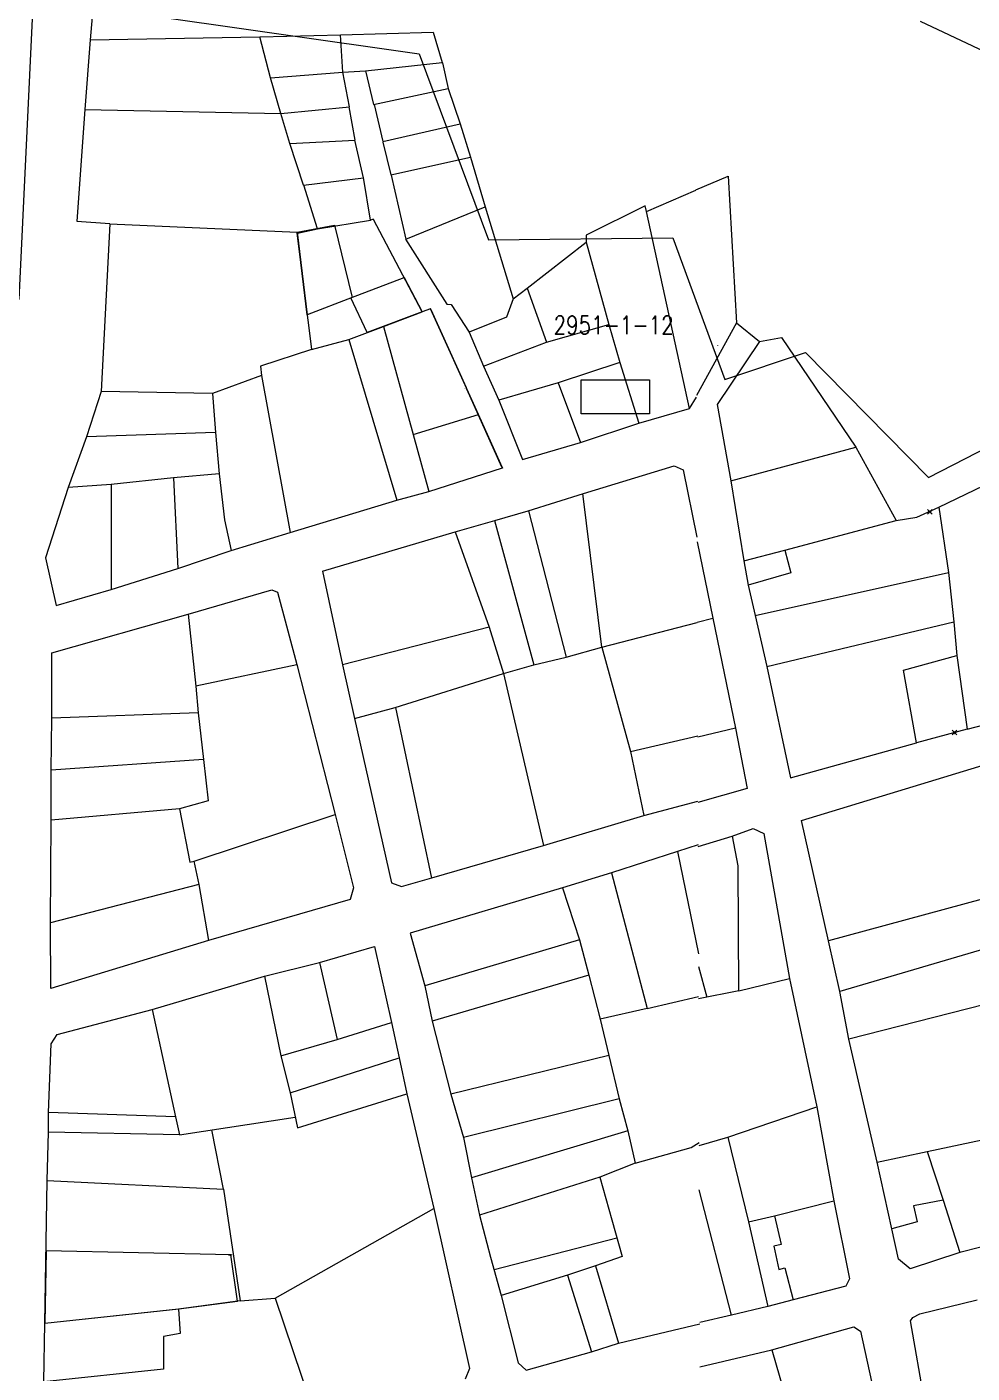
# Model space of a CAD drawing. Header units: millimetres. Extents: x 1956 to 626854, y 2654 to 1330329.
# Drawn here: x 625029.3 to 625236.6, y 1329820.5 to 1330115.8 of the extents above; entities that cross this region are included whole.
import ezdxf
from ezdxf.enums import TextEntityAlignment as Align

# ---------------------------------------------------------------- set-up
doc = ezdxf.new("R2010")
doc.units = ezdxf.units.MM
doc.header["$PDMODE"] = 35
doc.header["$PDSIZE"] = 0.5
for name, color, linetype in [('-2', 1, 'Continuous'), ('2', 7, 'Continuous'), ('9', 7, 'Continuous'), ('CVL_CUADCON_TIT', 1, 'Continuous')]:
    doc.layers.add(name, color=color, linetype=linetype)
doc.styles.add('ROMANS', font='ROMANS', dxfattribs={"height": 0.2})
doc.styles.get("Standard").update_dxf_attribs({"font": 'TCCM____.TTF'})

msp = doc.modelspace()

# ---------------------------------------------------------------- linework, layer by layer
at = {"layer": '-2', "color": 1, "lineweight": 0}
for p, q in [((625052.29, 1330118.87), (625115.35, 1330109.87)), ((625250.43, 1330105.1), (625225.32, 1330116.94)), ((625115.35, 1330109.87), (625130.56, 1330069.04)), ((625130.56, 1330069.04), (625170.98, 1330069.52)), ((625170.98, 1330069.52), (625182.38, 1330038.46)), ((625227.06, 1330016.96), (625317.72, 1330063.44)), ((625182.38, 1330038.46), (625200.07, 1330044.36)), ((625200.07, 1330044.36), (625227.06, 1330016.96))]:
    msp.add_line(p, q, dxfattribs=at)
at = {"color": 1, "lineweight": 0}
for p, q in [((625088.6, 1330070.72), (625096.79, 1330072.27)), ((625088.6, 1330070.72), (625096.79, 1330072.27)), ((625088.6, 1330070.72), (625090.8, 1330052.59)), ((625090.8, 1330052.59), (625088.6, 1330070.72)), ((625088.6, 1330070.72), (625090.8, 1330052.59)), ((625096.79, 1330072.27), (625100.68, 1330056.44)), ((625100.36, 1330056.32), (625112.09, 1330060.8)), ((625116.04, 1330053.29), (625112.09, 1330060.8)), ((625112.09, 1330060.8), (625116.04, 1330053.29)), ((625100.68, 1330056.44), (625090.8, 1330052.59)), ((625103.95, 1330048.72), (625100.36, 1330056.32)), ((625116.04, 1330053.29), (625103.95, 1330048.72)), ((625116.04, 1330053.29), (625103.95, 1330048.72)), ((625117.88, 1330053.95), (625117.99, 1330054)), ((625117.9, 1330053.76), (625125.64, 1330036.67)), ((625133.53, 1330019.22), (625125.8, 1330036.31)), ((625133.67, 1330019.08), (625133.77, 1330019.13))]:
    msp.add_line(p, q, dxfattribs=at)
for p in [(625227.35, 1330009.4), (625232.78, 1329960.98)]:
    msp.add_point(p, dxfattribs=at)
for points in [[(625117.93, 1330053.77), (625117.87, 1330053.75), (625117.83, 1330053.92)], [(625133.56, 1330019.23), (625133.51, 1330019.21), (625133.61, 1330019.05)]]:
    msp.add_solid(points, dxfattribs=at)
at = {"layer": '2', "color": 1, "lineweight": 0}
for p, q in [((625027.66, 1330055.97), (625033.79, 1330186.51)), ((625048.87, 1330174.61), (625043.18, 1330112.91)), ((625098.13, 1330114.05), (625118.47, 1330114.59)), ((625118.47, 1330114.59), (625120.43, 1330107.95)), ((625043.18, 1330112.91), (625042.04, 1330097.65)), ((625043.18, 1330112.91), (625080.39, 1330113.61)), ((625080.39, 1330113.61), (625098.18, 1330114.04)), ((625082.77, 1330104.63), (625080.39, 1330113.61)), ((625098.64, 1330105.86), (625098.13, 1330114.05)), ((625082.77, 1330104.63), (625098.64, 1330105.86)), ((625098.64, 1330105.86), (625103.63, 1330106.13)), ((625100.08, 1330098.22), (625098.64, 1330105.86)), ((625103.63, 1330106.13), (625120.43, 1330107.95)), ((625103.63, 1330106.13), (625105.38, 1330098.78)), ((625120.48, 1330107.9), (625121.75, 1330102.24)), ((625085.01, 1330096.77), (625082.77, 1330104.63)), ((625105.38, 1330098.78), (625121.75, 1330102.24)), ((625121.75, 1330102.29), (625124.36, 1330094.48)), ((625042.04, 1330097.65), (625040.27, 1330073.15)), ((625042.04, 1330097.65), (625085.01, 1330096.77)), ((625085.01, 1330096.77), (625100.08, 1330098.22)), ((625086.98, 1330090.23), (625085.01, 1330096.77)), ((625101.32, 1330090.93), (625100.03, 1330098.27)), ((625105.48, 1330098.73), (625107.41, 1330090.62)), ((625107.41, 1330090.62), (625124.36, 1330094.48)), ((625124.36, 1330094.48), (625126.61, 1330087.22)), ((625087.03, 1330090.18), (625101.32, 1330090.93)), ((625103.15, 1330082.68), (625101.27, 1330090.94)), ((625090.01, 1330081.04), (625087.03, 1330090.18)), ((625107.41, 1330090.47), (625109.16, 1330083.33)), ((625109.16, 1330083.33), (625126.61, 1330087.17)), ((625126.61, 1330087.17), (625129.87, 1330076.3)), ((625090.01, 1330081.04), (625103.15, 1330082.68)), ((625104.71, 1330073.4), (625103.15, 1330082.73)), ((625109.21, 1330083.28), (625112.41, 1330069.2)), ((625176.04, 1330080.04), (625183.12, 1330083.01)), ((625183.12, 1330083.01), (625184.94, 1330050.89)), ((625093.09, 1330071.48), (625090.06, 1330081.03)), ((625165.22, 1330075.3), (625176.04, 1330079.98)), ((625112.41, 1330069.2), (625129.87, 1330076.3)), ((625129.87, 1330076.3), (625136.01, 1330056.13)), ((625164.94, 1330076.52), (625152.01, 1330070.06)), ((625165.22, 1330075.3), (625164.94, 1330076.52)), ((625040.27, 1330073.15), (625047.53, 1330072.62)), ((625093.09, 1330071.48), (625104.71, 1330073.4)), ((625105.38, 1330073.6), (625104.71, 1330073.4)), ((625116.04, 1330053.29), (625105.38, 1330073.55)), ((625174.65, 1330032.07), (625165.22, 1330075.3)), ((625047.53, 1330072.57), (625045.64, 1330035.79)), ((625047.53, 1330072.57), (625088.61, 1330070.75)), ((625088.61, 1330070.75), (625088.55, 1330070.55)), ((625088.55, 1330070.55), (625091.75, 1330045.05)), ((625088.65, 1330070.5), (625093.09, 1330071.48)), ((625152.01, 1330070.06), (625151.99, 1330068.53)), ((625112.36, 1330069.2), (625121.4, 1330054.92)), ((625139.05, 1330058.46), (625151.99, 1330068.53)), ((625151.99, 1330068.53), (625157, 1330050.52)), ((625136.01, 1330056.13), (625139.05, 1330058.46)), ((625139.05, 1330058.46), (625143.26, 1330046.6)), ((625136.01, 1330056.13), (625134.51, 1330052.09)), ((625107.54, 1330050.05), (625116.04, 1330053.29)), ((625117.83, 1330053.92), (625116.04, 1330053.29)), ((625128.38, 1330030.78), (625117.83, 1330053.92)), ((625121.4, 1330054.92), (625122.42, 1330054.85)), ((625122.42, 1330054.85), (625126.32, 1330048.79)), ((625099.92, 1330047.19), (625107.54, 1330050.05)), ((625107.54, 1330050.05), (625114.07, 1330026.37)), ((625134.51, 1330052.09), (625126.32, 1330048.79)), ((625143.26, 1330046.6), (625157, 1330050.52)), ((625157, 1330050.52), (625159.39, 1330042.15)), ((625184.94, 1330050.89), (625176.2, 1330034.89)), ((625184.94, 1330050.89), (625190.04, 1330046.74)), ((625091.75, 1330045), (625099.92, 1330047.19)), ((625099.92, 1330047.19), (625110.46, 1330011.96)), ((625126.32, 1330048.79), (625129.49, 1330041.32)), ((625129.49, 1330041.32), (625143.26, 1330046.6)), ((625190.04, 1330046.74), (625180.76, 1330032.93)), ((625190.04, 1330046.74), (625194.81, 1330047.63)), ((625194.81, 1330047.63), (625211.12, 1330023.59)), ((625091.75, 1330045), (625080.55, 1330041.35)), ((625080.55, 1330041.35), (625080.82, 1330039.31)), ((625129.49, 1330041.32), (625132.86, 1330033.9)), ((625159.39, 1330042.15), (625145.84, 1330037.72)), ((625159.39, 1330042.15), (625163.51, 1330028.82)), ((625080.82, 1330039.31), (625070.03, 1330035.34)), ((625080.82, 1330039.31), (625087.11, 1330004.87)), ((625145.84, 1330037.72), (625132.86, 1330033.9)), ((625145.84, 1330037.72), (625150.73, 1330024.63)), ((625045.64, 1330035.79), (625042.41, 1330025.84)), ((625070.03, 1330035.34), (625045.64, 1330035.79)), ((625070.03, 1330035.34), (625070.68, 1330026.8)), ((625174.65, 1330032.07), (625176.19, 1330034.58)), ((625229.37, 1330010.45), (625284.51, 1330036.96)), ((625132.86, 1330033.9), (625138.01, 1330020.85)), ((625163.51, 1330028.82), (625174.65, 1330032.07)), ((625180.76, 1330032.93), (625183.73, 1330016.21)), ((625114.07, 1330026.37), (625128.38, 1330030.78)), ((625133.61, 1330019.05), (625128.38, 1330030.78)), ((625150.73, 1330024.63), (625163.51, 1330028.82)), ((625042.41, 1330025.84), (625038.4, 1330014.74)), ((625070.68, 1330026.8), (625042.41, 1330025.84)), ((625070.68, 1330026.8), (625071.49, 1330017.75)), ((625114.07, 1330026.37), (625117.46, 1330013.86)), ((625138.01, 1330020.85), (625150.73, 1330024.63)), ((625183.73, 1330016.21), (625211.12, 1330023.59)), ((625211.12, 1330023.59), (625219.98, 1330007.51)), ((625061.51, 1330016.86), (625047.81, 1330015.43)), ((625071.49, 1330017.75), (625061.51, 1330016.86)), ((625061.51, 1330016.86), (625062.47, 1329996.99)), ((625071.49, 1330017.75), (625072.67, 1330007.62)), ((625117.46, 1330013.86), (625133.61, 1330019.05)), ((625151.4, 1330013.45), (625171.32, 1330019.49)), ((625171.32, 1330019.49), (625173.24, 1330018.59)), ((625173.24, 1330018.59), (625176.3, 1330003.86)), ((625038.4, 1330014.74), (625033.39, 1329999.3)), ((625047.81, 1330015.43), (625038.4, 1330014.74)), ((625047.81, 1330015.43), (625047.8, 1329992.38)), ((625110.46, 1330011.96), (625117.46, 1330013.86)), ((625183.73, 1330016.21), (625186.55, 1329998.63)), ((625087.11, 1330004.87), (625110.46, 1330011.96)), ((625139.28, 1330009.61), (625151.4, 1330013.45)), ((625155.43, 1329979.72), (625151.27, 1330013.41)), ((625131.98, 1330007.51), (625139.28, 1330009.61)), ((625139.36, 1330009.63), (625147.64, 1329977.52)), ((625219.98, 1330007.51), (625224.5, 1330008.24)), ((625224.5, 1330008.24), (625229.37, 1330010.45)), ((625229.37, 1330010.45), (625231.46, 1329996.12)), ((625072.67, 1330007.62), (625074.13, 1330000.94)), ((625094.17, 1329996.36), (625123.27, 1330005.05)), ((625123.27, 1330005.05), (625131.98, 1330007.51)), ((625123.27, 1330005.05), (625130.74, 1329984.07)), ((625131.9, 1330007.48), (625140.55, 1329975.82)), ((625195.58, 1330000.96), (625219.98, 1330007.51)), ((625074.13, 1330000.94), (625087.11, 1330004.87)), ((625176.31, 1330002.81), (625179.8, 1329986.05)), ((625033.39, 1329999.3), (625035.74, 1329988.84)), ((625062.47, 1329996.99), (625074.13, 1330000.94)), ((625186.55, 1329998.63), (625195.58, 1330000.96)), ((625195.58, 1330000.96), (625196.88, 1329996.03)), ((625047.8, 1329992.38), (625062.47, 1329996.99)), ((625094.17, 1329996.36), (625098.52, 1329975.82)), ((625186.55, 1329998.63), (625187.54, 1329993.35)), ((625189.05, 1329986.7), (625231.46, 1329996.12)), ((625231.46, 1329996.12), (625232.63, 1329985.25)), ((625196.88, 1329996.03), (625187.54, 1329993.35)), ((625187.54, 1329993.35), (625189.05, 1329986.7)), ((625035.74, 1329988.84), (625047.8, 1329992.38)), ((625064.68, 1329986.95), (625083.07, 1329992.3)), ((625083.07, 1329992.3), (625084.33, 1329991.77)), ((625084.33, 1329991.77), (625088.57, 1329975.95)), ((625034.79, 1329978.5), (625064.68, 1329986.95)), ((625064.68, 1329986.95), (625066.37, 1329971.17)), ((625155.43, 1329979.72), (625176.36, 1329985.12)), ((625176.37, 1329985.17), (625179.8, 1329986.05)), ((625179.8, 1329986.05), (625184.74, 1329961.97)), ((625189.05, 1329986.7), (625191.59, 1329975.47)), ((625191.59, 1329975.47), (625232.63, 1329985.25)), ((625232.63, 1329985.25), (625232.63, 1329985.25)), ((625232.63, 1329985.25), (625233.28, 1329977.88)), ((625130.74, 1329984.07), (625098.52, 1329975.82)), ((625130.74, 1329984.07), (625133.86, 1329973.96)), ((625034.79, 1329964.13), (625034.79, 1329978.5)), ((625147.64, 1329977.52), (625155.43, 1329979.72)), ((625155.43, 1329979.72), (625161.75, 1329956.8)), ((625066.37, 1329971.22), (625088.57, 1329975.95)), ((625088.57, 1329975.95), (625096.96, 1329943.04)), ((625098.52, 1329975.82), (625101.21, 1329964.09)), ((625133.86, 1329973.96), (625140.55, 1329975.82)), ((625140.55, 1329975.82), (625147.64, 1329977.52)), ((625191.59, 1329975.47), (625196.83, 1329951.04)), ((625221.56, 1329974.68), (625233.28, 1329977.88)), ((625233.28, 1329977.88), (625235.53, 1329961.72)), ((625235.53, 1329961.72), (625289.61, 1329976.07)), ((625110.09, 1329966.47), (625133.86, 1329973.96)), ((625133.86, 1329973.96), (625142.63, 1329936.22)), ((625224.42, 1329958.73), (625221.56, 1329974.68)), ((625066.37, 1329971.17), (625066.93, 1329965.32)), ((625034.63, 1329952.71), (625034.79, 1329964.13)), ((625066.93, 1329965.32), (625034.79, 1329964.13)), ((625066.93, 1329965.32), (625068.06, 1329955.05)), ((625101.16, 1329964.09), (625110.09, 1329966.47)), ((625101.16, 1329964.09), (625109.29, 1329928.04)), ((625110.15, 1329966.48), (625118.1, 1329929.08)), ((625184.74, 1329961.97), (625176.45, 1329960.01)), ((625184.74, 1329961.97), (625187.29, 1329948.71)), ((625235.53, 1329961.72), (625224.42, 1329958.73)), ((625161.75, 1329956.8), (625176.45, 1329960.29)), ((625196.83, 1329951.04), (625224.42, 1329958.73)), ((625068.06, 1329955.05), (625034.63, 1329952.71)), ((625068.06, 1329955.05), (625069.07, 1329946.04)), ((625161.75, 1329956.8), (625164.65, 1329942.78)), ((625199.21, 1329941.7), (625244.55, 1329955.5)), ((625034.69, 1329941.74), (625034.63, 1329952.81)), ((625069.07, 1329946.04), (625062.84, 1329944.27)), ((625164.65, 1329942.78), (625176.5, 1329945.92)), ((625187.29, 1329948.71), (625176.5, 1329945.67)), ((625062.84, 1329944.27), (625034.69, 1329941.74)), ((625062.84, 1329944.27), (625065.06, 1329932.56)), ((625066.03, 1329932.79), (625096.96, 1329943.04)), ((625096.96, 1329943.04), (625100.99, 1329926.93)), ((625034.53, 1329919.25), (625034.69, 1329941.74)), ((625142.63, 1329936.22), (625164.65, 1329942.78)), ((625205.12, 1329915.28), (625199.21, 1329941.7)), ((625176.53, 1329935.96), (625183.98, 1329938.28)), ((625183.98, 1329938.28), (625188.65, 1329939.92)), ((625183.98, 1329938.28), (625185.23, 1329931.73)), ((625188.65, 1329939.92), (625190.99, 1329938.87)), ((625190.99, 1329938.87), (625196.57, 1329907.01)), ((625118.16, 1329929.1), (625142.63, 1329936.22)), ((625172.06, 1329934.93), (625157.55, 1329930.22)), ((625176.53, 1329936.38), (625172.06, 1329934.93)), ((625172.06, 1329934.93), (625176.61, 1329912.48)), ((625065.06, 1329932.56), (625066.03, 1329932.79)), ((625065.98, 1329932.79), (625067.06, 1329927.64)), ((625185.23, 1329931.73), (625185.41, 1329904.32)), ((625111.52, 1329927.24), (625118.16, 1329929.1)), ((625157.55, 1329930.22), (625146.81, 1329926.96)), ((625157.55, 1329930.22), (625165.36, 1329900.49)), ((625067.06, 1329927.64), (625034.53, 1329919.25)), ((625067.06, 1329927.64), (625069.17, 1329915.37)), ((625100.99, 1329926.93), (625100.23, 1329924.35)), ((625109.29, 1329928.04), (625111.52, 1329927.24)), ((625146.81, 1329926.96), (625113.37, 1329916.99)), ((625146.81, 1329926.96), (625150.53, 1329915.53)), ((625250.47, 1329927.57), (625205.12, 1329915.28)), ((625100.23, 1329924.35), (625069.17, 1329915.37)), ((625034.58, 1329904.88), (625034.53, 1329919.25)), ((625113.37, 1329916.99), (625116.58, 1329905.46)), ((625255.54, 1329918.34), (625207.66, 1329904.16)), ((625069.17, 1329915.37), (625034.58, 1329904.88)), ((625093.52, 1329910.53), (625105.58, 1329914.08)), ((625105.58, 1329914.08), (625109.33, 1329897.42)), ((625150.53, 1329915.53), (625116.58, 1329905.46)), ((625150.53, 1329915.53), (625152.58, 1329907.8)), ((625207.66, 1329904.16), (625205.12, 1329915.28)), ((625081.46, 1329907.53), (625093.52, 1329910.53)), ((625093.52, 1329910.53), (625097.42, 1329893.66)), ((625056.78, 1329900.27), (625081.46, 1329907.53)), ((625081.46, 1329907.53), (625085.05, 1329890.05)), ((625152.58, 1329907.8), (625118.23, 1329897.69)), ((625152.58, 1329907.8), (625155.08, 1329898.15)), ((625176.63, 1329909.68), (625178.47, 1329902.94)), ((625116.58, 1329905.46), (625118.23, 1329897.69)), ((625185.46, 1329904.37), (625196.57, 1329907.01)), ((625196.57, 1329907.01), (625202.59, 1329878.87)), ((625258.44, 1329906.15), (625209.63, 1329893.75)), ((625165.36, 1329900.49), (625176.64, 1329903.09)), ((625185.46, 1329904.37), (625176.65, 1329902.56)), ((625209.63, 1329893.75), (625207.66, 1329904.16)), ((625035.96, 1329894.77), (625056.78, 1329900.27)), ((625056.78, 1329900.27), (625061.92, 1329876.7)), ((625165.36, 1329900.49), (625155.08, 1329898.15)), ((625097.42, 1329893.66), (625109.33, 1329897.42)), ((625109.33, 1329897.42), (625110.97, 1329889.65)), ((625118.23, 1329897.69), (625122.33, 1329881.68)), ((625155.08, 1329898.15), (625156.98, 1329890.17)), ((625034.63, 1329892.69), (625035.96, 1329894.77)), ((625085.05, 1329890.05), (625097.42, 1329893.66)), ((625215.85, 1329866.78), (625209.63, 1329893.75)), ((625034.06, 1329877.62), (625034.63, 1329892.69)), ((625085.05, 1329890.05), (625087.05, 1329881.98)), ((625156.98, 1329890.17), (625122.33, 1329881.68)), ((625156.98, 1329890.17), (625159.23, 1329880.67)), ((625087.05, 1329881.98), (625110.97, 1329889.65)), ((625110.97, 1329889.65), (625112.67, 1329881.72)), ((625087.05, 1329881.98), (625088.65, 1329874.31)), ((625088.65, 1329874.31), (625112.67, 1329881.72)), ((625112.67, 1329881.72), (625118.57, 1329856.62)), ((625122.33, 1329881.68), (625125.09, 1329872.13)), ((625159.23, 1329880.67), (625125.09, 1329872.13)), ((625159.23, 1329880.67), (625161.13, 1329873.66)), ((625183.07, 1329872.23), (625202.59, 1329878.87)), ((625202.59, 1329878.87), (625206.29, 1329858.25)), ((625034.05, 1329873.36), (625034.06, 1329877.62)), ((625061.92, 1329876.7), (625034.06, 1329877.62)), ((625061.92, 1329876.7), (625062.77, 1329872.73)), ((625062.77, 1329872.73), (625088.16, 1329876.66)), ((625033.75, 1329862.75), (625034.05, 1329873.36)), ((625062.77, 1329872.73), (625034.05, 1329873.36)), ((625072.43, 1329860.82), (625069.91, 1329873.84)), ((625125.09, 1329872.13), (625126.88, 1329863.34)), ((625161.13, 1329873.66), (625126.88, 1329863.34)), ((625161.13, 1329873.66), (625162.73, 1329866.5)), ((625176.76, 1329870.43), (625183.07, 1329872.23)), ((625183.07, 1329872.23), (625187.57, 1329853.65)), ((625162.73, 1329866.5), (625175, 1329869.95)), ((625175, 1329869.95), (625176.75, 1329871.06)), ((625215.85, 1329866.78), (625226.81, 1329869.11)), ((625226.81, 1329869.11), (625238.84, 1329871.65)), ((625226.81, 1329869.11), (625230.32, 1329858.4)), ((625162.73, 1329866.5), (625154.99, 1329863.48)), ((625219.02, 1329852.1), (625215.85, 1329866.78)), ((625126.88, 1329863.34), (625128.63, 1329855.16)), ((625154.99, 1329863.48), (625128.63, 1329855.16)), ((625154.99, 1329863.48), (625157.6, 1329854.08)), ((625033.27, 1329831.38), (625033.75, 1329862.75)), ((625033.75, 1329862.75), (625072.43, 1329860.82)), ((625072.43, 1329860.82), (625076.09, 1329836.34)), ((625183.86, 1329833.19), (625176.79, 1329860.72)), ((625193.3, 1329854.99), (625206.29, 1329858.25)), ((625206.29, 1329858.25), (625209.77, 1329841.13)), ((625230.32, 1329858.4), (625223.77, 1329857.2)), ((625230.32, 1329858.4), (625233.98, 1329846.92)), ((625083.77, 1329836.92), (625118.57, 1329856.62)), ((625118.57, 1329856.62), (625126.4, 1329821.52)), ((625128.63, 1329855.16), (625131.03, 1329845.91)), ((625187.57, 1329853.65), (625193.3, 1329854.99)), ((625193.3, 1329854.99), (625194.76, 1329848.69)), ((625223.77, 1329857.2), (625224.6, 1329853.64)), ((625157.6, 1329854.08), (625159.9, 1329846.05)), ((625187.57, 1329853.65), (625191.82, 1329835.11)), ((625224.6, 1329853.64), (625219.02, 1329852.1)), ((625220.47, 1329845.49), (625219.02, 1329852.1)), ((625158.75, 1329850.07), (625131.79, 1329843.13)), ((625194.76, 1329848.69), (625193.13, 1329848.33)), ((625247.12, 1329850.28), (625233.98, 1329846.92)), ((625131.03, 1329845.91), (625133.33, 1329837.48)), ((625159.9, 1329846.05), (625154.05, 1329844)), ((625193.13, 1329848.33), (625194.22, 1329843.2)), ((625223.02, 1329843.37), (625220.47, 1329845.49)), ((625233.98, 1329846.92), (625223.02, 1329843.37)), ((625154.05, 1329844), (625147.89, 1329841.99)), ((625154.05, 1329844), (625159.06, 1329827.02)), ((625194.22, 1329843.2), (625195.59, 1329843.61)), ((625195.59, 1329843.61), (625197.4, 1329836.55)), ((625147.89, 1329841.99), (625133.33, 1329837.48)), ((625147.89, 1329841.99), (625153.16, 1329825.12)), ((625209.77, 1329841.13), (625208.97, 1329839.55)), ((625076.09, 1329836.34), (625083.77, 1329836.92)), ((625083.77, 1329836.92), (625092.76, 1329810.44)), ((625133.33, 1329837.48), (625137.08, 1329822.75)), ((625208.97, 1329839.55), (625197.4, 1329836.55)), ((625062.61, 1329834.52), (625033.27, 1329831.38)), ((625076.09, 1329836.34), (625062.61, 1329834.52)), ((625062.61, 1329834.52), (625062.94, 1329829.18)), ((625191.82, 1329835.11), (625183.86, 1329833.19)), ((625197.4, 1329836.55), (625191.82, 1329835.11)), ((625225.2, 1329833.46), (625237.73, 1329836.57)), ((625033.06, 1329818.54), (625033.27, 1329831.44)), ((625159.06, 1329827.02), (625176.89, 1329831.31)), ((625183.86, 1329833.19), (625176.89, 1329831.59)), ((625223.12, 1329831.98), (625223.63, 1329832.69)), ((625226.46, 1329812.93), (625223.12, 1329831.98)), ((625223.63, 1329832.69), (625225.2, 1329833.46)), ((625059.33, 1329828.49), (625059.3, 1329821.33)), ((625062.94, 1329829.18), (625059.33, 1329828.49)), ((625192.68, 1329825.6), (625210.69, 1329830.66)), ((625210.69, 1329830.66), (625212.16, 1329829.7)), ((625212.16, 1329829.7), (625218.28, 1329801.71)), ((625138.81, 1329821.11), (625153.16, 1329825.12)), ((625153.16, 1329825.12), (625159.06, 1329827.02)), ((625176.93, 1329821.88), (625192.68, 1329825.6)), ((625192.68, 1329825.6), (625201.19, 1329796.61)), ((625137.08, 1329822.75), (625138.81, 1329821.11)), ((625059.3, 1329821.33), (625033.06, 1329818.54)), ((625126.4, 1329821.52), (625125.48, 1329819.19))]:
    msp.add_line(p, q, dxfattribs=at)
at = {"layer": '9', "color": 1, "lineweight": 0}
for p, q in [((625180.82, 1330045.86), (625180.82, 1330045.79)), ((625150.9, 1330038.39), (625165.9, 1330038.39)), ((625150.9, 1330030.89), (625150.9, 1330038.39)), ((625165.9, 1330038.39), (625165.9, 1330030.89)), ((625165.9, 1330030.89), (625150.9, 1330030.89))]:
    msp.add_line(p, q, dxfattribs=at)
at = {"layer": 'CVL_CUADCON_TIT', "color": 1, "lineweight": 0, "ltscale": 0.5}
for p, q in [((625033.57, 1329847.29), (625033.27, 1329831.43)), ((625074.08, 1329846.41), (625033.57, 1329847.29)), ((625073.58, 1329846.42), (625074.17, 1329846.41)), ((625075.54, 1329836.3), (625074.08, 1329846.41)), ((625033.27, 1329831.43), (625062.67, 1329834.6)), ((625062.67, 1329834.6), (625075.54, 1329836.3))]:
    msp.add_line(p, q, dxfattribs=at)
for centre, radius in [((625074.07, 1329846.41), 0.1), ((625074.08, 1329846.41), 0.0061), ((625074.1, 1329846.41), 0.02), ((625074.12, 1329846.41), 0.02), ((625074.17, 1329846.41), 0.05)]:
    msp.add_circle(centre, radius, dxfattribs=at)

# ---------------------------------------------------------------- texts
at = {"color": 1, "lineweight": 0, "insert": (625125.72, 1330036.49), "char_height": 0.18, "attachment_point": 5}
msp.add_mtext('\\A1;38.2728', dxfattribs=at)
at = {"layer": '9', "color": 1, "lineweight": 0, "style": 'ROMANS', "width": 0.8}
msp.add_text('2951-1-12', height=4, dxfattribs=at).set_placement((625158.02, 1330050.38), align=Align.MIDDLE)

doc.saveas('drawing.dxf')
